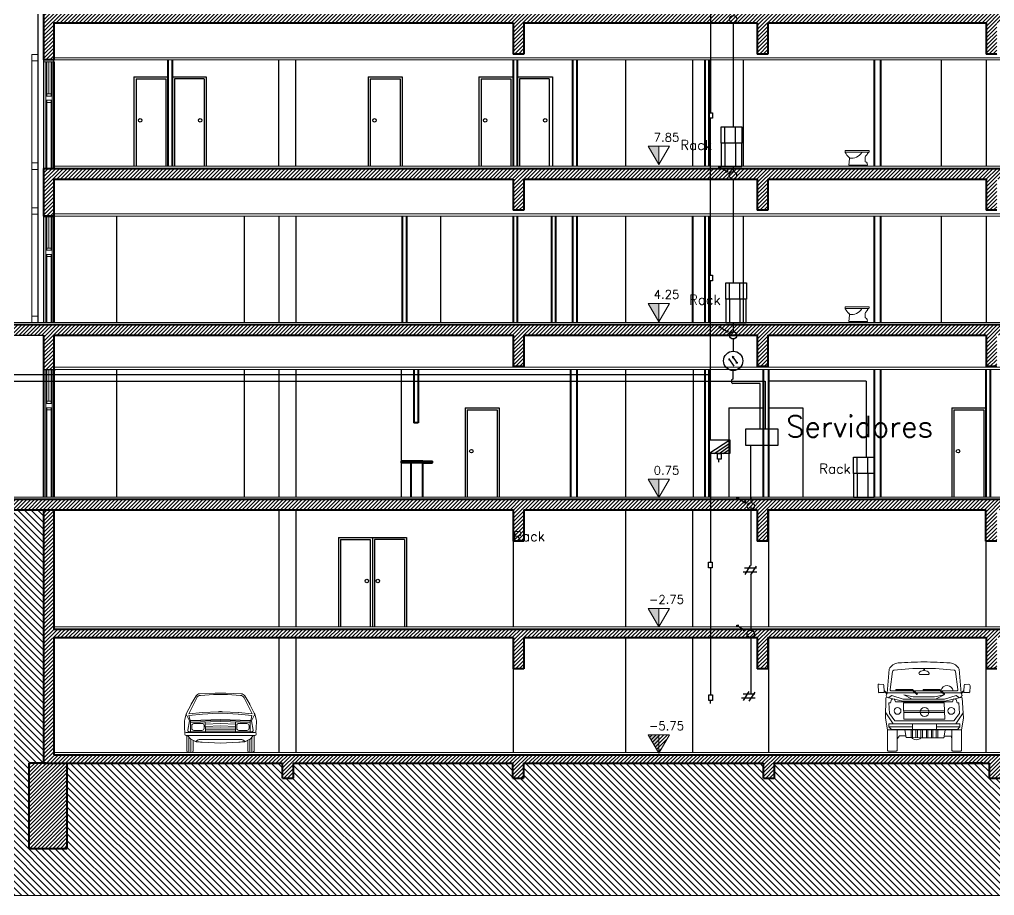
# Model space of a CAD drawing. Extents: x 1009 to 1343, y -172900 to 201.
# Drawn here: x 1034.72 to 1057.61, y -106.26 to -85.69 of the extents above; entities that cross this region are included whole.
import ezdxf

# ---------------------------------------------------------------- set-up
doc = ezdxf.new("R2010")
doc.units = 0
doc.header["$LTSCALE"] = 0.5
doc.layers.get('0').update_dxf_attribs({"linetype": 'CONTINUOUS'})
doc.layers.get('Defpoints').update_dxf_attribs({"linetype": 'CONTINUOUS'})
for name, color, linetype, lineweight in [('Acotaciones', 9, 'CONTINUOUS', 9), ('Carpintería', 55, 'CONTINUOUS', 20), ('Detalles .05', 243, 'CONTINUOUS', 5), ('Detalles 01', 8, 'CONTINUOUS', 9), ('Equipamiento fijo', 31, 'CONTINUOUS', 13), ('Muros corte', 7, 'CONTINUOUS', 40), ('Muros vista', 253, 'CONTINUOUS', 25), ('Pisos', 252, 'CONTINUOUS', 18), ('Punta 01', 6, 'CONTINUOUS', 9), ('Punta 015', 64, 'CONTINUOUS', 13), ('Punta 02', 11, 'CONTINUOUS', 20), ('Tratamiento pisos', 251, 'CONTINUOUS', 9), ('Vehículos', 155, 'CONTINUOUS', 13), ('Vidrios', 147, 'CONTINUOUS', 13)]:
    doc.layers.add(name, color=color, linetype=linetype, lineweight=lineweight)
doc.layers.add('Cableado', color=100, linetype='CONTINUOUS')
doc.layers.add('Electricidad', color=50, linetype='CONTINUOUS')
doc.styles.add('Texto 2 mm', font='simplex.shx', dxfattribs={"height": 0.2})
doc.styles.add('Texto 5 mm', font='simplex.shx', dxfattribs={"height": 0.5})
pattern_1 = [(45, (1205.456305, -121.36263), (-0.04490128, 0.04490128), [])]

# ---------------------------------------------------------------- blocks, each defined once
blk = doc.blocks.new('R18 frente')
at = {"extrusion": (-1.22406e-16, 0, -1)}
for p, q in [((-0.127, 1.393), (-0.49, 1.376)), ((0, 1.393), (-0.123, 1.393)), ((0, 1.393), (0.123, 1.393)), ((0.127, 1.393), (0.49, 1.376)), ((-0.556, 1.277), (-0.742, 0.908)), ((-0.687, 1.129), (-0.572, 1.327)), ((-0.166, 1.356), (-0.469, 1.339)), ((0, 1.356), (-0.166, 1.356)), ((0, 1.356), (0.166, 1.356)), ((0.166, 1.356), (0.469, 1.339)), ((0.556, 1.277), (0.742, 0.908)), ((0.687, 1.129), (0.572, 1.327)), ((-0.69, 1.122), (-0.794, 0.922)), ((-0.742, 0.908), (-0.423, 0.936)), ((-0.417, 0.937), (-0.05, 0.956)), ((-0.417, 0.9), (-0.05, 0.919)), ((0.417, 0.937), (0.05, 0.956)), ((0.417, 0.9), (0.05, 0.919)), ((0.742, 0.908), (0.423, 0.936)), ((0.69, 1.122), (0.794, 0.922)), ((-0.841, 0.595), (-0.845, 0.714)), ((-0.839, 0.769), (-0.813, 0.873)), ((-0.805, 0.895), (-0.737, 0.755)), ((-0.728, 0.739), (-0.769, 0.522)), ((-0.739, 0.869), (-0.423, 0.899)), ((-0.739, 0.869), (-0.72, 0.779)), ((-0.707, 0.731), (0, 0.75)), ((-0.702, 0.731), (-0.702, 0.486)), ((-0.702, 0.704), (0, 0.725)), ((-0.689, 0.751), (0, 0.775)), ((-0.355, 0.713), (-0.352, 0.486)), ((0.689, 0.751), (0, 0.775)), ((0.707, 0.731), (0, 0.75)), ((0.702, 0.704), (0, 0.725)), ((0.355, 0.713), (0.352, 0.486)), ((0.739, 0.869), (0.423, 0.899)), ((0.702, 0.731), (0.702, 0.486)), ((0.739, 0.869), (0.72, 0.779)), ((0.728, 0.739), (0.769, 0.522)), ((0.805, 0.895), (0.737, 0.755)), ((0.839, 0.769), (0.813, 0.873)), ((0.841, 0.595), (0.845, 0.714)), ((-0.832, 0.457), (-0.841, 0.588)), ((0, 0.47), (-0.807, 0.47)), ((-0.739, 0.486), (0, 0.486)), ((-0.672, 0.626), (-0.672, 0.566)), ((-0.623, 0.676), (-0.435, 0.681)), ((-0.622, 0.516), (-0.433, 0.516)), ((-0.384, 0.632), (-0.383, 0.567)), ((-0.351, 0.66), (0, 0.675)), ((-0.351, 0.611), (0, 0.625)), ((-0.351, 0.566), (0, 0.58)), ((-0.351, 0.528), (0, 0.528)), ((0.351, 0.66), (0, 0.675)), ((0.351, 0.611), (0, 0.625)), ((0.351, 0.566), (0, 0.58)), ((0.351, 0.528), (0, 0.528)), ((0.739, 0.486), (0, 0.486)), ((0, 0.47), (0.807, 0.47)), ((0.384, 0.632), (0.383, 0.567)), ((0.622, 0.516), (0.433, 0.516)), ((0.623, 0.676), (0.435, 0.681)), ((0.672, 0.626), (0.672, 0.566)), ((0.832, 0.457), (0.841, 0.588)), ((-0.837, 0.44), (-0.837, 0.426)), ((-0.807, 0.396), (0, 0.396)), ((-0.789, 0.396), (-0.789, 0.03)), ((-0.771, 0.396), (-0.713, 0.327)), ((-0.739, 0.358), (-0.739, 0)), ((-0.691, 0), (-0.691, 0.307)), ((-0.678, 0.3), (-0.572, 0.251)), ((-0.641, 0.03), (-0.641, 0.283)), ((-0.584, 0.257), (-0.524, 0.292)), ((-0.474, 0.305), (0, 0.305)), ((-0.431, 0.242), (0, 0.216)), ((0.807, 0.396), (0, 0.396)), ((0.474, 0.305), (0, 0.305)), ((0.431, 0.242), (0, 0.216)), ((0.584, 0.257), (0.524, 0.292)), ((0.678, 0.3), (0.572, 0.251)), ((0.641, 0.03), (0.641, 0.283)), ((0.691, 0), (0.691, 0.307)), ((0.771, 0.396), (0.713, 0.327)), ((0.739, 0.358), (0.739, 0)), ((0.789, 0.396), (0.789, 0.03)), ((0.837, 0.44), (0.837, 0.426)), ((-0.759, 0), (-0.671, 0)), ((0.759, 0), (0.671, 0))]:
    blk.add_line(p, q, dxfattribs=at)
for centre, radius, start, end in [((0.485, 1.277), 0.1, 30.1596, 87.3956), ((-0.123, 1.293), 0.1, 90, 92.6044), ((-0.485, 1.277), 0.1, 92.6044, 149.8404), ((0.464, 1.239), 0.1, 22.3667, 86.8181), ((-0.464, 1.239), 0.1, 93.1819, 157.6333), ((0.619, 0.825), 0.2, 13.8944, 29.087), ((0.597, 1.084), 0.1, 22.1365, 26.5484), ((0.407, 0.838), 0.1, 80.6589, 84.09), ((0, -0.043), 1, 87.1222, 92.8778), ((0, -0.08), 1, 87.1222, 92.8778), ((-0.407, 0.838), 0.1, 95.91, 99.3411), ((-0.597, 1.084), 0.1, 153.4516, 157.8635), ((-0.619, 0.825), 0.2, 150.913, 166.1056), ((0.645, 0.721), 0.2, 358.0197, 13.8944), ((0.708, 0.761), 0.03, 268.6019, 347.4793), ((0.69, 0.781), 0.03, 268.1995, 355.9171), ((0.407, 0.801), 0.1, 80.6589, 84.09), ((-0.407, 0.801), 0.1, 95.91, 99.3411), ((-0.69, 0.781), 0.03, 184.0829, 271.8005), ((-0.708, 0.761), 0.03, 192.5207, 271.3981), ((-0.645, 0.721), 0.2, 166.1056, 181.9803), ((0.641, 0.602), 0.2, 356.1021, 358.0197), ((0.641, 0.602), 0.2, 356.1021, 358.0197), ((0.807, 0.44), 0.03, 0, 90), ((0.739, 0.516), 0.03, 270, 10.7319), ((0.622, 0.626), 0.05, 0, 88.4716), ((0.622, 0.566), 0.05, 270, 0), ((0.434, 0.631), 0.05, 88.4716, 179.1531), ((0.433, 0.566), 0.05, 179.1531, 270), ((-0.433, 0.566), 0.05, 270, 0.8469), ((-0.434, 0.631), 0.05, 0.8469, 91.5284), ((-0.622, 0.566), 0.05, 180, 270), ((-0.622, 0.626), 0.05, 91.5284, 180), ((-0.739, 0.516), 0.03, 169.2681, 270), ((-0.807, 0.44), 0.03, 90, 180), ((-0.641, 0.602), 0.2, 181.9803, 183.8979), ((-0.641, 0.602), 0.2, 181.9803, 183.8979), ((0.807, 0.426), 0.03, 270, 0), ((0.636, 0.391), 0.1, 294.5816, 320.2132), ((0.413, 1.643), 1.401, 270.7555, 276.5161), ((0.474, 0.205), 0.1, 59.9158, 90), ((-0.413, 1.643), 1.401, 263.4839, 269.2445), ((-0.474, 0.205), 0.1, 90, 120.0842), ((-0.636, 0.391), 0.1, 219.7868, 245.4184), ((-0.807, 0.426), 0.03, 180, 270), ((0.759, 0.03), 0.03, 270, 0), ((0.671, 0.03), 0.03, 180, 270), ((-0.671, 0.03), 0.03, 270, 0), ((-0.759, 0.03), 0.03, 180, 270)]:
    blk.add_arc(centre, radius, start, end, dxfattribs=at)

msp = doc.modelspace()

# ---------------------------------------------------------------- hatches: boundary and pattern name
at = {"layer": 'Detalles 01', "ltscale": 0.02}
h = msp.add_hatch(dxfattribs=at)
h.set_pattern_fill('ANSI31', color=256, scale=0.02, style=0)
h.set_pattern_definition(pattern_1)
h.paths.add_polyline_path([(1052.29, -74.758), (1057.41, -74.758), (1057.41, -75.493), (1057.66, -75.493), (1057.66, -74.758), (1062.995, -74.758), (1062.995, -75.493), (1063.245, -75.493), (1063.245, -74.758), (1068.635, -74.758), (1068.635, -75.628), (1068.875, -75.628), (1068.875, -74.508), (1040.722, -74.508), (1040.722, -75.628), (1040.972, -75.628), (1040.972, -74.758), (1046.311, -74.758), (1046.311, -75.493), (1046.561, -75.493), (1046.561, -74.758), (1052.04, -74.758), (1052.04, -75.493), (1052.29, -75.493)])
h.paths.add_polyline_path([(1052.04, -79.163), (1052.29, -79.163), (1052.29, -78.428), (1057.41, -78.428), (1057.41, -79.163), (1057.66, -79.163), (1057.66, -78.428), (1062.995, -78.428), (1062.995, -79.163), (1063.245, -79.163), (1063.245, -78.428), (1068.635, -78.428), (1068.635, -79.298), (1068.875, -79.298), (1068.875, -78.178), (1040.722, -78.178), (1040.722, -79.298), (1040.972, -79.298), (1040.972, -78.428), (1046.311, -78.428), (1046.311, -79.163), (1046.561, -79.163), (1046.561, -78.428), (1052.04, -78.428)])
h.paths.add_polyline_path([(1052.29, -82.098), (1057.41, -82.098), (1057.41, -82.833), (1057.66, -82.833), (1057.66, -82.098), (1062.995, -82.098), (1062.995, -82.833), (1063.245, -82.833), (1063.245, -82.098), (1068.635, -82.098), (1068.635, -82.968), (1068.875, -82.968), (1068.875, -81.848), (1040.722, -81.848), (1040.722, -82.968), (1040.962, -82.968), (1040.962, -82.098), (1046.311, -82.098), (1046.311, -82.833), (1046.561, -82.833), (1046.561, -82.098), (1052.04, -82.098), (1052.04, -82.833), (1052.29, -82.833)])
h.paths.add_polyline_path([(1052.04, -86.503), (1052.29, -86.503), (1052.29, -85.768), (1057.41, -85.768), (1057.41, -86.503), (1057.66, -86.503), (1057.66, -85.768), (1062.995, -85.768), (1062.995, -86.503), (1063.245, -86.503), (1063.245, -85.768), (1068.635, -85.768), (1068.635, -86.638), (1068.875, -86.638), (1068.875, -85.518), (1035.285, -85.518), (1035.285, -86.638), (1035.525, -86.638), (1035.525, -85.768), (1046.311, -85.768), (1046.311, -86.503), (1046.561, -86.503), (1046.561, -85.768), (1052.04, -85.768)])
h.paths.add_polyline_path([(1052.29, -89.438), (1057.41, -89.438), (1057.41, -90.173), (1057.66, -90.173), (1057.66, -89.438), (1062.995, -89.438), (1062.995, -90.173), (1063.245, -90.173), (1063.245, -89.438), (1068.635, -89.438), (1068.635, -90.308), (1068.875, -90.308), (1068.875, -89.188), (1035.285, -89.188), (1035.285, -90.308), (1035.525, -90.308), (1035.525, -89.438), (1046.311, -89.438), (1046.311, -90.173), (1046.561, -90.173), (1046.561, -89.438), (1052.04, -89.438), (1052.04, -90.173), (1052.29, -90.173)])
h = msp.add_hatch(dxfattribs=at)
h.set_pattern_fill('ANSI31', color=256, scale=0.02, style=0)
h.set_pattern_definition(pattern_1)
h.paths.add_polyline_path([(1052.29, -93.108), (1057.41, -93.108), (1057.41, -93.843), (1057.66, -93.843), (1057.66, -93.108), (1062.995, -93.108), (1062.995, -93.843), (1063.245, -93.843), (1063.245, -93.108), (1068.635, -93.108), (1068.635, -93.908), (1068.875, -93.908), (1068.875, -92.858), (1033.085, -92.858), (1033.085, -93.108), (1035.285, -93.108), (1035.285, -93.908), (1035.525, -93.908), (1035.525, -93.108), (1046.311, -93.108), (1046.311, -93.843), (1046.561, -93.843), (1046.561, -93.108), (1052.04, -93.108), (1052.04, -93.843), (1052.29, -93.843)])
h = msp.add_hatch(dxfattribs=at)
h.set_pattern_fill('ANSI31', color=256, scale=0.02, style=0)
h.set_pattern_definition(pattern_1)
h.paths.add_polyline_path([(1074.005, -96.47), (1073.905, -96.47), (1073.905, -96.958), (1033.085, -96.958), (1033.085, -97.208), (1033.164, -97.208), (1033.164, -97.943), (1033.414, -97.943), (1033.414, -97.208), (1046.311, -97.208), (1046.311, -97.943), (1046.561, -97.943), (1046.561, -97.208), (1052.04, -97.208), (1052.04, -97.943), (1052.29, -97.943), (1052.29, -97.208), (1057.405, -97.208), (1057.405, -97.943), (1057.66, -97.943), (1057.66, -97.208), (1062.995, -97.208), (1062.995, -97.943), (1063.245, -97.943), (1063.245, -97.208), (1074.005, -97.208)])
h.paths.add_polyline_path([(1075.005, -97.158), (1075.005, -92.858), (1074.805, -92.858), (1074.805, -96.958), (1074.605, -96.958), (1074.605, -96.47), (1074.505, -96.47), (1074.505, -97.208), (1074.755, -97.208), (1074.755, -100.008), (1035.525, -100.008), (1035.525, -97.208), (1035.285, -97.208), (1035.285, -103.158), (1040.891, -103.158), (1040.891, -103.507), (1041.141, -103.507), (1041.141, -103.158), (1046.3, -103.158), (1046.3, -103.507), (1046.55, -103.507), (1046.55, -103.158), (1052.188, -103.158), (1052.188, -103.507), (1052.438, -103.507), (1052.438, -103.158), (1057.487, -103.158), (1057.487, -103.507), (1057.737, -103.507), (1057.737, -103.158), (1063.088, -103.158), (1063.088, -103.507), (1063.338, -103.507), (1063.338, -103.158), (1068.637, -103.158), (1068.637, -103.507), (1068.887, -103.507), (1068.887, -103.158), (1075.005, -103.158)])
h.paths.add_polyline_path([(1052.04, -100.943), (1052.29, -100.943), (1052.29, -100.208), (1057.41, -100.208), (1057.41, -100.943), (1057.66, -100.943), (1057.66, -100.208), (1063.005, -100.208), (1063.005, -100.943), (1063.245, -100.943), (1063.245, -100.208), (1074.755, -100.208), (1074.755, -102.958), (1035.525, -102.958), (1035.525, -100.208), (1046.311, -100.208), (1046.311, -100.943), (1046.561, -100.943), (1046.561, -100.208), (1052.04, -100.208)], flags=16)
h.paths.add_polyline_path([(1049.727, -102.922), (1049.475, -102.49), (1049.979, -102.49)], flags=0)
h.paths.add_polyline_path([(1035.842, -103.158), (1035.342, -103.158), (1035.342, -103.158), (1034.942, -103.158), (1034.942, -105.158), (1035.842, -105.158)])
h.paths.add_polyline_path([(1075.005, -103.158), (1074.261, -103.158), (1074.261, -103.158), (1074.105, -103.158), (1074.105, -105.158), (1075.005, -105.158)])
h.paths.add_polyline_path([(1049.428, -102.13), (1050.385, -102.13), (1050.385, -102.43), (1049.428, -102.43)], flags=8)
at = {"layer": 'Tratamiento pisos'}
h = msp.add_hatch(dxfattribs=at)
h.set_pattern_fill('ANSI31,_O', color=256, scale=0.035, angle=90)
h.set_pattern_definition([(135, (0, -6.09029), (-0.078577241, -0.078577241), [])])
h.paths.add_polyline_path([(1078.505, -106.265), (1078.505, -97.174), (1075.005, -97.174), (1075.005, -103.158), (1075.005, -105.158), (1074.105, -105.158), (1074.105, -103.158), (1073.861, -103.158), (1073.861, -103.158), (1068.887, -103.158), (1068.887, -103.507), (1068.637, -103.507), (1068.637, -103.158), (1068.471, -103.158), (1068.471, -103.158), (1068.071, -103.158), (1068.071, -103.158), (1063.338, -103.158), (1063.338, -103.507), (1063.088, -103.507), (1063.088, -103.158), (1057.737, -103.158), (1057.737, -103.507), (1057.487, -103.507), (1057.487, -103.158), (1057.332, -103.158), (1057.332, -103.158), (1056.932, -103.158), (1056.932, -103.158), (1052.438, -103.158), (1052.438, -103.507), (1052.188, -103.507), (1052.188, -103.158), (1046.55, -103.158), (1046.55, -103.507), (1046.3, -103.507), (1046.3, -103.158), (1041.141, -103.158), (1041.141, -103.507), (1040.891, -103.507), (1040.891, -103.158), (1035.842, -103.158), (1035.842, -105.158), (1034.942, -105.158), (1034.942, -103.158), (1035.285, -103.158), (1035.285, -97.208), (1033.414, -97.208), (1033.414, -97.943), (1033.164, -97.943), (1033.164, -97.208), (1033.085, -97.208), (1033.085, -97.158), (1028.164, -97.24), (1027.986, -97.848), (1027.486, -97.848), (1027.385, -97.358), (1027.285, -97.358), (1027.285, -97.158), (1027.085, -97.158), (1027.085, -97.357), (1022.367, -97.359), (1022.367, -106.265)])
at = {"layer": 'Vidrios', "linetype": 'Continuous'}
for points in [[(1049.727, -88.668), (1049.511, -88.668), (1049.475, -88.668), (1049.727, -89.1)], [(1049.727, -92.358), (1049.511, -92.358), (1049.475, -92.358), (1049.727, -92.79)], [(1049.727, -96.488), (1049.511, -96.488), (1049.475, -96.488), (1049.727, -96.92)], [(1049.727, -99.522), (1049.511, -99.522), (1049.475, -99.522), (1049.727, -99.954)], [(1049.727, -102.49), (1049.511, -102.49), (1049.475, -102.49), (1049.727, -102.922)]]:
    msp.add_hatch(color=256, dxfattribs=at).paths.add_polyline_path(points)

# ---------------------------------------------------------------- linework, layer by layer
at = {"layer": 'Acotaciones', "linetype": 'Continuous'}
for p, q in [((1049.475, -88.668), (1049.979, -88.668)), ((1049.727, -89.1), (1049.475, -88.668)), ((1049.727, -89.1), (1049.979, -88.668)), ((1049.727, -88.668), (1049.727, -89.1)), ((1049.475, -92.358), (1049.979, -92.358)), ((1049.727, -92.79), (1049.475, -92.358)), ((1049.727, -92.79), (1049.979, -92.358)), ((1049.727, -92.358), (1049.727, -92.79)), ((1049.475, -96.488), (1049.979, -96.488)), ((1049.727, -96.92), (1049.475, -96.488)), ((1049.727, -96.92), (1049.979, -96.488)), ((1049.727, -96.488), (1049.727, -96.92)), ((1049.475, -99.522), (1049.979, -99.522)), ((1049.727, -99.954), (1049.475, -99.522)), ((1049.727, -99.954), (1049.979, -99.522)), ((1049.727, -99.522), (1049.727, -99.954)), ((1049.475, -102.49), (1049.979, -102.49)), ((1049.727, -102.922), (1049.475, -102.49)), ((1049.727, -102.922), (1049.979, -102.49)), ((1049.727, -102.49), (1049.727, -102.922))]:
    msp.add_line(p, q, dxfattribs=at)
at = {"layer": 'Cableado'}
for p, q in [((1051.474, -85.768), (1051.474, -88.21)), ((1051.28, -88.594), (1051.28, -88.21)), ((1051.525, -88.594), (1051.525, -88.21)), ((1051.189, -88.594), (1051.189, -89.146)), ((1051.28, -88.594), (1051.28, -89.146)), ((1051.525, -88.594), (1051.525, -89.146)), ((1051.673, -89.146), (1051.673, -88.594)), ((1051.14, -89.146), (1051.341, -89.272)), ((1051.14, -89.192), (1051.14, -89.146)), ((1051.14, -89.146), (1051.189, -89.146)), ((1051.189, -89.146), (1051.673, -89.146)), ((1051.341, -89.228), (1051.341, -89.272)), ((1051.474, -89.146), (1051.474, -89.265)), ((1051.341, -89.272), (1051.292, -89.284)), ((1051.474, -89.438), (1051.474, -91.872)), ((1051.388, -92.256), (1051.388, -91.872)), ((1051.633, -92.256), (1051.633, -91.872)), ((1051.297, -92.256), (1051.297, -92.808)), ((1051.388, -92.256), (1051.388, -92.808)), ((1051.633, -92.256), (1051.633, -92.808)), ((1051.781, -92.808), (1051.781, -92.256)), ((1051.146, -92.903), (1051.346, -93.028)), ((1051.146, -92.948), (1051.146, -92.903)), ((1051.146, -92.903), (1051.195, -92.903)), ((1051.297, -92.808), (1051.781, -92.808)), ((1051.474, -92.808), (1051.474, -93.021)), ((1051.346, -93.028), (1051.297, -93.041)), ((1051.346, -92.985), (1051.346, -93.028)), ((1051.474, -93.194), (1051.474, -93.482)), ((1051.577, -93.766), (1051.459, -93.6)), ((1051.459, -93.6), (1051.459, -93.643)), ((1051.459, -93.6), (1051.489, -93.614)), ((1051.37, -93.664), (1051.488, -93.829)), ((1051.37, -93.664), (1051.37, -93.664)), ((1051.37, -93.664), (1051.37, -93.664)), ((1051.37, -93.664), (1051.37, -93.664)), ((1051.37, -93.664), (1051.397, -93.664)), ((1051.37, -93.664), (1051.37, -93.69)), ((1051.577, -93.766), (1051.535, -93.766)), ((1051.577, -93.766), (1051.577, -93.739)), ((1051.462, -93.933), (1051.462, -94.136)), ((1032.752, -94.189), (1052.221, -94.189)), ((1052.11, -94.239), (1051.463, -94.239)), ((1052.11, -95.308), (1052.11, -94.239)), ((1052.221, -94.189), (1052.221, -95.308)), ((1054.598, -94.189), (1052.305, -94.189)), ((1052.305, -94.189), (1052.305, -95.308)), ((1054.598, -94.189), (1054.598, -95.972)), ((1051.885, -96.958), (1051.885, -95.697)), ((1054.387, -96.356), (1054.387, -95.972)), ((1054.632, -96.356), (1054.632, -95.972)), ((1054.297, -96.356), (1054.297, -96.908)), ((1054.387, -96.356), (1054.387, -96.908)), ((1054.632, -96.356), (1054.632, -96.908)), ((1054.78, -96.908), (1054.78, -96.356)), ((1051.561, -96.916), (1051.761, -97.042)), ((1051.561, -96.962), (1051.561, -96.916)), ((1051.561, -96.916), (1051.61, -96.916)), ((1051.761, -97.042), (1051.712, -97.054)), ((1051.761, -96.998), (1051.761, -97.042)), ((1051.885, -96.908), (1051.885, -97.035)), ((1054.297, -96.908), (1054.78, -96.908)), ((1051.888, -97.121), (1051.888, -98.513)), ((1051.742, -98.567), (1052.021, -98.567)), ((1051.874, -98.513), (1051.744, -98.722)), ((1052.016, -98.527), (1051.876, -98.735)), ((1051.709, -98.66), (1052.026, -98.66)), ((1051.885, -98.721), (1051.885, -100.035)), ((1051.557, -99.916), (1051.758, -100.042)), ((1051.557, -99.962), (1051.557, -99.916)), ((1051.557, -99.916), (1051.606, -99.916)), ((1051.758, -99.998), (1051.758, -100.042)), ((1051.758, -100.042), (1051.709, -100.054)), ((1051.885, -100.208), (1051.885, -101.516)), ((1051.672, -101.622), (1051.989, -101.622)), ((1051.705, -101.529), (1051.984, -101.529)), ((1051.837, -101.476), (1051.707, -101.684)), ((1051.979, -101.489), (1051.838, -101.698))]:
    msp.add_line(p, q, dxfattribs=at)
for points in [[(1051.189, -88.21), (1051.678, -88.21), (1051.678, -88.594), (1051.189, -88.594)], [(1051.297, -91.872), (1051.786, -91.872), (1051.786, -92.256), (1051.297, -92.256)], [(1051.772, -95.308), (1052.52, -95.308), (1052.52, -95.697), (1051.772, -95.697)], [(1054.297, -95.972), (1054.786, -95.972), (1054.786, -96.356), (1054.297, -96.356)]]:
    msp.add_lwpolyline(points, close=True, dxfattribs=at)
for centre, radius in [((1051.475, -85.682), 0.0865), ((1051.468, -89.351), 0.0865), ((1051.474, -93.108), 0.0865), ((1051.473, -93.709), 0.227), ((1051.888, -97.121), 0.0865), ((1051.885, -100.121), 0.0865)]:
    msp.add_circle(centre, radius, dxfattribs=at)
msp.add_arc((1051.483, -94.187), 0.0555, 111.3888, 248.7423, dxfattribs=at)
at = {"layer": 'Carpintería'}
for p, q in [((1035.005, -86.511), (1035.005, -92.811)), ((1035.154, -86.511), (1035.005, -86.511)), ((1035.155, -86.661), (1035.005, -86.661)), ((1035.155, -86.611), (1035.155, -89.111)), ((1035.36, -86.688), (1035.36, -87.488)), ((1035.41, -86.688), (1035.41, -87.438)), ((1035.46, -86.688), (1035.46, -87.488)), ((1035.335, -87.488), (1035.335, -87.588)), ((1035.335, -87.488), (1035.485, -87.488)), ((1035.335, -87.588), (1035.485, -87.588)), ((1035.36, -87.438), (1035.46, -87.438)), ((1035.36, -87.588), (1035.36, -89.188)), ((1035.36, -87.638), (1035.46, -87.638)), ((1035.46, -87.588), (1035.46, -89.188)), ((1035.485, -87.488), (1035.485, -87.588)), ((1035.005, -89.061), (1035.155, -89.061)), ((1035.005, -89.211), (1035.154, -89.211)), ((1035.154, -90.111), (1035.005, -90.111)), ((1035.155, -90.261), (1035.005, -90.261)), ((1035.155, -90.211), (1035.155, -92.711)), ((1035.36, -90.308), (1035.36, -91.108)), ((1035.41, -90.308), (1035.41, -91.058)), ((1035.46, -90.308), (1035.46, -91.108)), ((1035.36, -91.058), (1035.46, -91.058)), ((1035.335, -91.108), (1035.335, -91.208)), ((1035.335, -91.108), (1035.485, -91.108)), ((1035.335, -91.208), (1035.485, -91.208)), ((1035.36, -91.208), (1035.36, -92.808)), ((1035.36, -91.258), (1035.46, -91.258)), ((1035.46, -91.208), (1035.46, -92.808)), ((1035.485, -91.108), (1035.485, -91.208)), ((1035.005, -92.661), (1035.155, -92.661)), ((1035.005, -92.811), (1035.13, -92.811)), ((1035.36, -93.908), (1035.36, -94.708)), ((1035.41, -93.908), (1035.41, -94.658)), ((1035.46, -93.908), (1035.46, -94.708)), ((1035.335, -94.708), (1035.335, -94.808)), ((1035.335, -94.708), (1035.485, -94.708)), ((1035.36, -94.658), (1035.46, -94.658)), ((1035.485, -94.708), (1035.485, -94.808)), ((1035.335, -94.808), (1035.485, -94.808)), ((1035.36, -94.808), (1035.36, -96.908)), ((1035.36, -94.858), (1035.46, -94.858)), ((1035.46, -94.808), (1035.46, -96.908))]:
    msp.add_line(p, q, dxfattribs=at)
at = {"layer": 'Defpoints', "ltscale": 0.02}
for p, q in [((1033.085, -93.108), (1035.285, -93.108)), ((1035.285, -93.908), (1035.575, -93.908))]:
    msp.add_line(p, q, dxfattribs=at)
at = {"layer": 'Detalles .05'}
for p, q in [((1035.335, -86.688), (1035.335, -87.488)), ((1035.485, -86.688), (1035.485, -87.488)), ((1035.335, -87.588), (1035.335, -89.188)), ((1035.485, -87.588), (1035.485, -89.188)), ((1035.335, -90.308), (1035.335, -91.108)), ((1035.485, -90.308), (1035.485, -91.108)), ((1035.335, -91.208), (1035.335, -92.808)), ((1035.485, -91.208), (1035.485, -92.808)), ((1035.335, -93.908), (1035.335, -94.708)), ((1035.485, -93.908), (1035.485, -94.708)), ((1035.335, -94.808), (1035.335, -96.908)), ((1035.485, -94.808), (1035.485, -96.908))]:
    msp.add_line(p, q, dxfattribs=at)
at = {"layer": 'Electricidad'}
for p, q in [((1050.939, -84.578), (1050.939, -87.88)), ((1050.939, -91.697), (1050.939, -88.009)), ((1050.939, -95.563), (1050.939, -91.826)), ((1032.654, -94.027), (1050.939, -94.027)), ((1050.905, -95.882), (1051.394, -95.563)), ((1051.024, -95.882), (1051.394, -95.64)), ((1050.939, -95.882), (1050.938, -98.438)), ((1051.141, -95.882), (1051.394, -95.7)), ((1051.241, -95.882), (1051.394, -95.782)), ((1051.136, -96.086), (1051.136, -96.014)), ((1050.938, -98.567), (1050.937, -101.553)), ((1050.937, -101.753), (1050.937, -101.682))]:
    msp.add_line(p, q, dxfattribs=at)
for points in [[(1050.991, -87.88), (1050.991, -88.009), (1050.905, -88.009), (1050.905, -87.88)], [(1050.991, -91.697), (1050.991, -91.826), (1050.905, -91.826), (1050.905, -91.697)], [(1050.905, -95.563), (1051.394, -95.563), (1051.394, -95.882), (1050.905, -95.882)], [(1051.188, -95.885), (1051.188, -96.014), (1051.102, -96.014), (1051.102, -95.885)], [(1050.979, -98.438), (1050.979, -98.567), (1050.893, -98.567), (1050.893, -98.438)], [(1050.989, -101.553), (1050.989, -101.682), (1050.903, -101.682), (1050.903, -101.553)]]:
    msp.add_lwpolyline(points, close=True, dxfattribs=at)
at = {"layer": 'Equipamiento fijo'}
for p, q in [((1054.668, -88.771), (1054.1, -88.771)), ((1054.102, -88.797), (1054.102, -88.771)), ((1054.668, -88.771), (1054.668, -88.771)), ((1054.668, -88.771), (1054.668, -88.788)), ((1054.646, -88.81), (1054.104, -88.81)), ((1054.207, -88.964), (1054.186, -89.112)), ((1054.571, -88.932), (1054.571, -89.031)), ((1054.571, -89.031), (1054.576, -89.031)), ((1054.621, -88.858), (1054.582, -88.902)), ((1054.626, -88.829), (1054.625, -88.85)), ((1054.635, -88.828), (1054.626, -88.829)), ((1054.65, -88.81), (1054.646, -88.82)), ((1054.629, -89.112), (1054.186, -89.112)), ((1054.62, -89.067), (1054.629, -89.112)), ((1054.668, -92.441), (1054.1, -92.441)), ((1054.102, -92.467), (1054.102, -92.441)), ((1054.668, -92.441), (1054.668, -92.441)), ((1054.668, -92.441), (1054.668, -92.458)), ((1054.646, -92.48), (1054.104, -92.48)), ((1054.207, -92.634), (1054.186, -92.782)), ((1054.571, -92.602), (1054.571, -92.701)), ((1054.621, -92.528), (1054.582, -92.572)), ((1054.626, -92.499), (1054.625, -92.52)), ((1054.635, -92.498), (1054.626, -92.499)), ((1054.65, -92.48), (1054.646, -92.49)), ((1054.629, -92.782), (1054.186, -92.782)), ((1054.571, -92.701), (1054.576, -92.701)), ((1054.62, -92.737), (1054.629, -92.782))]:
    msp.add_line(p, q, dxfattribs=at)
for centre, radius, start, end in [((1054.147, -88.797), 0.0448, 180, 204.8586), ((1054.646, -88.788), 0.0224, 270, 0), ((1054.369, -88.694), 0.29, 204.8586, 231.9188), ((1054.163, -88.957), 0.0448, 351.7589, 51.9188), ((1054.25, -88.67), 0.28, 260.9866, 329.4348), ((1054.616, -88.932), 0.0448, 138.4844, 180), ((1054.576, -89.076), 0.0448, 11.3173, 90), ((1054.611, -88.849), 0.0134, 318.4844, 354.802), ((1054.633, -88.814), 0.0134, 278.1248, 336.7876), ((1054.147, -92.467), 0.0448, 180, 204.8586), ((1054.646, -92.458), 0.0224, 270, 0), ((1054.369, -92.364), 0.29, 204.8586, 231.9188), ((1054.163, -92.627), 0.0448, 351.7589, 51.9188), ((1054.25, -92.34), 0.28, 260.9866, 329.4348), ((1054.616, -92.602), 0.0448, 138.4844, 180), ((1054.611, -92.519), 0.0134, 318.4844, 354.802), ((1054.633, -92.484), 0.0134, 278.1248, 336.7876), ((1054.576, -92.746), 0.0448, 11.3173, 90)]:
    msp.add_arc(centre, radius, start, end, dxfattribs=at)
at = {"layer": 'Muros corte', "ltscale": 0.02}
for p, q in [((1035.285, -85.518), (1035.285, -86.638)), ((1035.525, -85.768), (1046.311, -85.768)), ((1035.525, -85.768), (1035.525, -86.638)), ((1046.311, -85.768), (1046.311, -86.503)), ((1046.561, -85.768), (1046.561, -86.503)), ((1046.561, -85.768), (1052.04, -85.768)), ((1052.04, -85.768), (1052.04, -86.503)), ((1052.29, -85.768), (1052.29, -86.503)), ((1052.29, -85.768), (1057.41, -85.768)), ((1057.41, -85.768), (1057.41, -86.503)), ((1046.561, -86.503), (1046.311, -86.503)), ((1052.29, -86.503), (1052.04, -86.503)), ((1057.66, -86.503), (1057.41, -86.503)), ((1035.525, -86.638), (1035.285, -86.638)), ((1038.205, -86.638), (1038.205, -89.138)), ((1038.305, -86.638), (1038.305, -89.138)), ((1046.305, -86.638), (1046.305, -89.138)), ((1046.405, -86.638), (1046.405, -89.138)), ((1047.705, -86.638), (1047.705, -89.138)), ((1047.805, -86.638), (1047.805, -89.138)), ((1050.805, -86.638), (1050.805, -89.138)), ((1050.905, -86.638), (1050.905, -89.138)), ((1054.78, -86.638), (1054.78, -89.138)), ((1054.93, -86.638), (1054.93, -89.138)), ((1035.285, -89.188), (1068.875, -89.188)), ((1035.285, -89.188), (1035.285, -90.308)), ((1035.285, -89.188), (1035.535, -89.188)), ((1035.525, -89.438), (1046.311, -89.438)), ((1035.525, -89.438), (1035.525, -90.308)), ((1046.311, -89.438), (1046.311, -90.173)), ((1046.561, -89.438), (1046.561, -90.173)), ((1046.561, -89.438), (1052.04, -89.438)), ((1052.04, -89.438), (1052.04, -90.173)), ((1052.29, -89.438), (1052.29, -90.173)), ((1052.29, -89.438), (1057.41, -89.438)), ((1057.41, -89.438), (1057.41, -90.173)), ((1046.561, -90.173), (1046.311, -90.173)), ((1052.29, -90.173), (1052.04, -90.173)), ((1057.66, -90.173), (1057.41, -90.173)), ((1035.525, -90.308), (1035.285, -90.308)), ((1035.285, -90.308), (1035.525, -90.308)), ((1043.705, -90.308), (1043.705, -92.808)), ((1043.805, -90.308), (1043.805, -92.808)), ((1046.305, -90.308), (1046.305, -92.808)), ((1046.405, -90.308), (1046.405, -92.808)), ((1047.205, -90.308), (1047.205, -92.808)), ((1047.305, -90.308), (1047.305, -92.808)), ((1047.705, -90.308), (1047.705, -92.808)), ((1047.805, -90.308), (1047.805, -92.808)), ((1050.515, -90.308), (1050.515, -92.808)), ((1050.805, -90.308), (1050.805, -92.808)), ((1050.905, -90.308), (1050.905, -92.808)), ((1054.78, -90.308), (1054.78, -92.808)), ((1054.93, -90.308), (1054.93, -92.808)), ((1033.085, -92.858), (1068.875, -92.858)), ((1035.285, -93.108), (1035.285, -96.908)), ((1035.525, -93.108), (1046.311, -93.108)), ((1035.525, -93.108), (1035.525, -96.908)), ((1046.311, -93.108), (1046.311, -93.843)), ((1046.561, -93.108), (1046.561, -93.843)), ((1046.561, -93.108), (1052.04, -93.108)), ((1052.04, -93.108), (1052.04, -93.843)), ((1052.29, -93.108), (1052.29, -93.843)), ((1052.29, -93.108), (1057.41, -93.108)), ((1057.41, -93.108), (1057.41, -93.843)), ((1046.561, -93.843), (1046.311, -93.843)), ((1052.29, -93.843), (1052.04, -93.843)), ((1057.66, -93.843), (1057.41, -93.843)), ((1043.98, -93.908), (1043.98, -95.162)), ((1044.08, -93.908), (1044.08, -95.162)), ((1047.655, -93.908), (1047.655, -96.908)), ((1047.805, -93.908), (1047.805, -96.908)), ((1050.805, -93.908), (1050.805, -96.908)), ((1050.905, -93.908), (1050.905, -96.908)), ((1052.175, -93.908), (1052.175, -96.908)), ((1052.305, -93.908), (1052.305, -96.908)), ((1054.78, -93.908), (1054.78, -96.908)), ((1054.93, -93.908), (1054.93, -96.908)), ((1057.405, -93.908), (1057.405, -96.908)), ((1057.505, -93.908), (1057.505, -96.908)), ((1044.08, -95.162), (1043.98, -95.162)), ((1044.048, -95.162), (1043.98, -95.162)), ((1043.908, -96.062), (1043.68, -96.062)), ((1043.68, -96.062), (1043.68, -96.102)), ((1043.908, -96.102), (1043.68, -96.102)), ((1044.187, -96.062), (1043.908, -96.062)), ((1044.187, -96.102), (1043.908, -96.102)), ((1043.908, -96.102), (1043.908, -96.908)), ((1044.187, -96.062), (1044.415, -96.062)), ((1044.187, -96.902), (1044.187, -96.102)), ((1044.187, -96.102), (1044.415, -96.102)), ((1044.415, -96.102), (1044.415, -96.062)), ((1033.085, -96.958), (1073.905, -96.958)), ((1033.414, -97.208), (1046.311, -97.208)), ((1035.285, -97.208), (1035.285, -103.158)), ((1035.525, -97.208), (1035.525, -100.008)), ((1046.311, -97.208), (1046.311, -97.943)), ((1046.561, -97.208), (1046.561, -97.943)), ((1046.561, -97.208), (1052.04, -97.208)), ((1052.04, -97.208), (1052.04, -97.943)), ((1052.29, -97.208), (1052.29, -97.943)), ((1052.29, -97.208), (1057.405, -97.208)), ((1057.405, -97.943), (1057.405, -97.208)), ((1046.561, -97.943), (1046.311, -97.943)), ((1052.29, -97.943), (1052.04, -97.943)), ((1057.66, -97.943), (1057.405, -97.943)), ((1035.525, -100.008), (1074.755, -100.008)), ((1035.525, -100.208), (1046.311, -100.208)), ((1035.525, -100.208), (1035.525, -102.958)), ((1046.311, -100.208), (1046.311, -100.943)), ((1046.561, -100.208), (1046.561, -100.943)), ((1046.561, -100.208), (1052.04, -100.208)), ((1052.04, -100.208), (1052.04, -100.943)), ((1052.29, -100.208), (1052.29, -100.943)), ((1052.29, -100.208), (1057.41, -100.208)), ((1057.41, -100.208), (1057.41, -100.943)), ((1046.561, -100.943), (1046.311, -100.943)), ((1052.29, -100.943), (1052.04, -100.943)), ((1057.66, -100.943), (1057.41, -100.943)), ((1035.525, -102.958), (1074.755, -102.958)), ((1035.285, -103.158), (1040.891, -103.158)), ((1040.891, -103.507), (1040.891, -103.157)), ((1041.141, -103.157), (1041.141, -103.507)), ((1041.141, -103.158), (1046.3, -103.158)), ((1046.3, -103.507), (1046.3, -103.157)), ((1046.55, -103.157), (1046.55, -103.507)), ((1046.55, -103.158), (1052.188, -103.158)), ((1052.188, -103.507), (1052.188, -103.157)), ((1052.438, -103.157), (1052.438, -103.507)), ((1052.438, -103.158), (1057.487, -103.158)), ((1057.487, -103.507), (1057.487, -103.157)), ((1040.891, -103.507), (1041.141, -103.507)), ((1046.3, -103.507), (1046.55, -103.507)), ((1052.188, -103.507), (1052.438, -103.507)), ((1057.487, -103.507), (1057.737, -103.507))]:
    msp.add_line(p, q, dxfattribs=at)
at = {"layer": 'Muros corte'}
for p, q in [((1034.942, -103.158), (1034.942, -105.158)), ((1035.342, -103.158), (1034.942, -103.158)), ((1035.842, -105.158), (1035.842, -103.158)), ((1057.332, -103.158), (1056.932, -103.158)), ((1034.942, -105.158), (1035.842, -105.158))]:
    msp.add_line(p, q, dxfattribs=at)
at = {"layer": 'Muros vista', "ltscale": 0.02}
for p, q in [((1035.154, -92.808), (1035.154, -84.618)), ((1035.285, -86.638), (1035.285, -89.188)), ((1035.525, -89.188), (1035.525, -86.588)), ((1040.805, -89.138), (1040.805, -86.638)), ((1041.205, -89.138), (1041.205, -86.638)), ((1048.945, -86.638), (1048.945, -89.138)), ((1050.515, -86.638), (1050.515, -89.138)), ((1051.705, -86.638), (1051.705, -89.138)), ((1056.355, -86.638), (1056.355, -89.138)), ((1057.414, -86.638), (1057.414, -89.138)), ((1037.405, -87.038), (1037.405, -89.138)), ((1037.405, -87.038), (1038.205, -87.038)), ((1037.455, -87.088), (1037.455, -89.138)), ((1037.455, -87.088), (1038.155, -87.088)), ((1038.155, -87.088), (1038.155, -89.138)), ((1038.305, -87.038), (1039.105, -87.038)), ((1039.055, -87.088), (1038.355, -87.088)), ((1038.355, -87.088), (1038.355, -89.138)), ((1039.055, -87.088), (1039.055, -89.138)), ((1039.105, -87.038), (1039.105, -89.138)), ((1042.905, -87.038), (1042.905, -89.138)), ((1042.905, -87.038), (1043.705, -87.038)), ((1042.955, -87.088), (1042.955, -89.138)), ((1042.955, -87.088), (1043.655, -87.088)), ((1043.655, -87.088), (1043.655, -89.138)), ((1043.705, -87.038), (1043.705, -89.138)), ((1045.505, -87.038), (1045.505, -89.138)), ((1045.505, -87.038), (1046.305, -87.038)), ((1045.555, -87.088), (1045.555, -89.138)), ((1045.555, -87.088), (1046.255, -87.088)), ((1046.255, -87.088), (1046.255, -89.138)), ((1046.405, -87.038), (1047.235, -87.038)), ((1047.155, -87.088), (1046.455, -87.088)), ((1046.455, -87.088), (1046.455, -89.138)), ((1047.155, -87.088), (1047.155, -89.138)), ((1047.235, -87.038), (1047.235, -89.138)), ((1035.285, -90.308), (1035.285, -92.808)), ((1035.525, -92.808), (1035.525, -90.258)), ((1036.995, -90.308), (1036.995, -92.808)), ((1039.995, -90.308), (1039.995, -92.808)), ((1040.805, -90.308), (1040.805, -92.808)), ((1041.205, -90.308), (1041.205, -92.808)), ((1044.605, -90.308), (1044.605, -92.808)), ((1048.945, -90.308), (1048.945, -92.808)), ((1051.705, -90.308), (1051.705, -92.808)), ((1056.355, -90.308), (1056.355, -92.808)), ((1057.414, -90.308), (1057.414, -92.808)), ((1036.995, -93.908), (1036.995, -96.908)), ((1039.995, -93.908), (1039.995, -96.908)), ((1040.805, -93.908), (1040.805, -96.908)), ((1041.205, -93.908), (1041.205, -96.908)), ((1043.68, -93.908), (1043.68, -96.908)), ((1048.945, -93.908), (1048.945, -96.908)), ((1050.531, -93.908), (1050.531, -96.908)), ((1045.18, -94.808), (1045.18, -96.908)), ((1045.18, -94.808), (1045.98, -94.808)), ((1045.23, -94.858), (1045.23, -96.908)), ((1045.23, -94.858), (1045.93, -94.858)), ((1045.93, -94.858), (1045.93, -96.908)), ((1045.98, -94.808), (1045.98, -96.908)), ((1051.375, -94.808), (1051.375, -96.908)), ((1051.375, -94.808), (1052.175, -94.808)), ((1052.305, -94.808), (1053.105, -94.808)), ((1053.105, -94.808), (1053.105, -96.908)), ((1056.605, -94.808), (1056.605, -96.908)), ((1056.605, -94.808), (1057.405, -94.808)), ((1056.655, -94.858), (1056.655, -96.908)), ((1056.655, -94.858), (1057.355, -94.858)), ((1057.355, -94.858), (1057.355, -96.908)), ((1040.805, -97.208), (1040.805, -99.958)), ((1041.205, -97.208), (1041.205, -99.958)), ((1046.305, -97.208), (1046.305, -99.958)), ((1048.945, -97.208), (1048.945, -99.958)), ((1050.515, -97.208), (1050.515, -99.958)), ((1052.305, -97.208), (1052.305, -99.958)), ((1042.205, -97.857), (1042.205, -99.957)), ((1042.205, -97.857), (1043.005, -97.857)), ((1042.255, -97.907), (1042.255, -99.957)), ((1042.255, -97.907), (1042.955, -97.907)), ((1042.955, -97.907), (1042.955, -99.957)), ((1043.005, -97.857), (1043.805, -97.857)), ((1043.005, -97.857), (1043.005, -99.958)), ((1043.755, -97.907), (1043.055, -97.907)), ((1043.055, -97.907), (1043.055, -99.957)), ((1043.755, -97.907), (1043.755, -99.957)), ((1043.805, -97.857), (1043.805, -99.957)), ((1057.405, -97.943), (1057.405, -99.958)), ((1040.805, -100.208), (1040.805, -102.908)), ((1041.205, -100.208), (1041.205, -102.908)), ((1046.305, -100.208), (1046.305, -102.908)), ((1048.945, -100.208), (1048.945, -102.908)), ((1050.515, -100.208), (1050.515, -102.908)), ((1052.305, -100.208), (1052.305, -102.908)), ((1057.405, -100.208), (1057.405, -102.908))]:
    msp.add_line(p, q, dxfattribs=at)
at = {"layer": 'Muros vista'}
for p, q in [((1035.285, -86.688), (1035.285, -89.188)), ((1035.535, -86.688), (1035.535, -89.188)), ((1035.285, -90.308), (1035.285, -92.808)), ((1035.535, -90.308), (1035.535, -92.808)), ((1035.285, -93.908), (1035.285, -96.908)), ((1035.535, -93.908), (1035.535, -96.908))]:
    msp.add_line(p, q, dxfattribs=at)
at = {"layer": 'Muros vista', "ltscale": 0.02}
for centre in [(1037.552, -88.058), (1038.959, -88.058), (1043.052, -88.058), (1045.652, -88.058), (1047.059, -88.058), (1045.327, -95.828), (1056.752, -95.828), (1042.872, -98.878), (1043.131, -98.878)]:
    msp.add_circle(centre, 0.0411, dxfattribs=at)
at = {"layer": 'Pisos', "ltscale": 0.02}
for p, q in [((1035.525, -89.138), (1068.635, -89.138)), ((1033.085, -92.808), (1035.285, -92.808)), ((1035.285, -92.808), (1068.635, -92.808)), ((1033.085, -96.908), (1073.905, -96.908)), ((1035.525, -99.958), (1074.755, -99.958)), ((1035.525, -102.908), (1074.755, -102.908))]:
    msp.add_line(p, q, dxfattribs=at)
at = {"layer": 'Punta 02', "ltscale": 0.02}
for p, q in [((1035.525, -86.588), (1068.635, -86.588)), ((1035.525, -86.638), (1068.635, -86.638)), ((1035.525, -90.258), (1068.635, -90.258)), ((1035.525, -90.308), (1068.635, -90.308)), ((1035.525, -93.858), (1068.635, -93.858)), ((1035.525, -93.908), (1068.635, -93.908))]:
    msp.add_line(p, q, dxfattribs=at)
at = {"layer": 'Tratamiento pisos', "ltscale": 0.02}
for p, q in [((1035.285, -86.688), (1035.535, -86.688)), ((1035.535, -86.688), (1035.535, -89.188)), ((1035.535, -89.188), (1035.285, -89.188)), ((1035.285, -90.308), (1035.535, -90.308)), ((1035.535, -90.308), (1035.535, -92.808)), ((1035.535, -92.808), (1035.285, -92.808)), ((1078.505, -106.265), (1022.367, -106.265))]:
    msp.add_line(p, q, dxfattribs=at)
at = {"layer": 'Vehículos'}
for p, q in [((1055.946, -100.98), (1055.946, -100.93)), ((1055.962, -100.98), (1055.962, -100.93)), ((1055.16, -101.426), (1055.217, -101.002)), ((1055.883, -101.076), (1055.954, -101.076)), ((1056.024, -101.076), (1055.954, -101.076)), ((1056.748, -101.426), (1056.691, -101.002)), ((1054.878, -101.319), (1054.883, -101.481)), ((1054.992, -101.306), (1054.899, -101.299)), ((1055.021, -101.475), (1055.011, -101.325)), ((1056.887, -101.475), (1056.897, -101.325)), ((1056.915, -101.306), (1057.008, -101.299)), ((1057.039, -101.355), (1057.025, -101.481)), ((1054.904, -101.5), (1055.002, -101.497)), ((1055.083, -101.509), (1055.019, -101.447)), ((1055.02, -101.475), (1055.076, -101.524)), ((1055.089, -101.614), (1055.455, -101.701)), ((1055.111, -101.619), (1055.201, -101.564)), ((1055.189, -101.46), (1055.693, -101.46)), ((1055.201, -101.564), (1055.462, -101.651)), ((1055.682, -101.424), (1055.295, -101.424)), ((1055.295, -101.424), (1055.295, -101.451)), ((1055.295, -101.451), (1055.683, -101.451)), ((1055.677, -101.651), (1055.483, -101.549)), ((1055.483, -101.549), (1055.697, -101.601)), ((1055.793, -101.528), (1055.682, -101.424)), ((1055.683, -101.451), (1055.784, -101.543)), ((1055.697, -101.601), (1055.949, -101.601)), ((1055.72, -101.46), (1056.333, -101.46)), ((1056.322, -101.424), (1055.935, -101.424)), ((1055.935, -101.424), (1055.935, -101.451)), ((1055.935, -101.451), (1056.323, -101.451)), ((1056.202, -101.601), (1055.949, -101.601)), ((1056.425, -101.549), (1056.202, -101.601)), ((1056.222, -101.651), (1056.425, -101.549)), ((1056.433, -101.528), (1056.322, -101.424)), ((1056.323, -101.451), (1056.424, -101.543)), ((1056.36, -101.46), (1056.718, -101.46)), ((1056.707, -101.564), (1056.437, -101.651)), ((1056.81, -101.614), (1056.443, -101.701)), ((1056.788, -101.619), (1056.707, -101.564)), ((1056.824, -101.509), (1056.888, -101.447)), ((1056.888, -101.475), (1056.831, -101.524)), ((1057.004, -101.5), (1056.906, -101.497)), ((1055.166, -101.742), (1055.129, -101.742)), ((1055.129, -101.742), (1055.143, -101.987)), ((1055.191, -101.661), (1055.166, -101.742)), ((1055.25, -101.647), (1055.191, -101.661)), ((1055.28, -101.713), (1055.25, -101.647)), ((1055.949, -101.713), (1055.28, -101.713)), ((1055.455, -101.701), (1055.949, -101.701)), ((1055.462, -101.651), (1055.677, -101.651)), ((1055.469, -101.742), (1055.949, -101.742)), ((1055.677, -101.651), (1056.222, -101.651)), ((1056.443, -101.701), (1055.949, -101.701)), ((1055.949, -101.713), (1056.619, -101.713)), ((1056.43, -101.742), (1055.949, -101.742)), ((1056.437, -101.651), (1056.222, -101.651)), ((1056.619, -101.713), (1056.649, -101.647)), ((1056.649, -101.647), (1056.708, -101.661)), ((1056.708, -101.661), (1056.733, -101.742)), ((1056.733, -101.742), (1056.769, -101.742)), ((1056.769, -101.742), (1056.783, -101.987)), ((1055.225, -102.229), (1055.055, -101.977)), ((1055.143, -101.987), (1055.271, -102.166)), ((1056.783, -101.987), (1056.655, -102.166)), ((1056.7, -102.229), (1056.87, -101.977)), ((1055.681, -102.229), (1055.129, -102.229)), ((1055.129, -102.229), (1055.129, -102.302)), ((1055.129, -102.302), (1055.189, -102.366)), ((1055.129, -102.302), (1055.681, -102.302)), ((1055.271, -102.166), (1055.963, -102.166)), ((1055.681, -102.229), (1056.245, -102.229)), ((1055.681, -102.366), (1055.681, -102.229)), ((1056.655, -102.166), (1055.963, -102.166)), ((1056.245, -102.229), (1056.797, -102.229)), ((1056.245, -102.366), (1056.245, -102.229)), ((1056.797, -102.302), (1056.245, -102.302)), ((1056.797, -102.302), (1056.737, -102.366)), ((1056.797, -102.229), (1056.797, -102.302)), ((1055.093, -102.373), (1056.835, -102.373)), ((1055.189, -102.366), (1055.681, -102.366)), ((1055.652, -102.373), (1055.652, -102.557)), ((1055.681, -102.366), (1056.245, -102.366)), ((1055.686, -102.373), (1055.686, -102.557)), ((1055.764, -102.373), (1055.764, -102.557)), ((1055.798, -102.373), (1055.798, -102.557)), ((1055.88, -102.373), (1055.88, -102.558)), ((1055.914, -102.373), (1055.914, -102.558)), ((1056.012, -102.373), (1056.012, -102.558)), ((1056.046, -102.373), (1056.046, -102.558)), ((1056.128, -102.373), (1056.128, -102.557)), ((1056.162, -102.373), (1056.162, -102.557)), ((1056.24, -102.373), (1056.24, -102.557)), ((1056.737, -102.366), (1056.245, -102.366)), ((1056.274, -102.373), (1056.274, -102.557)), ((1055.534, -102.557), (1055.664, -102.557))]:
    msp.add_line(p, q, dxfattribs=at)
for points in [[(1055.881, -102.564), (1056.419, -102.564), (1056.434, -102.524), (1056.587, -102.524), (1056.606, -102.587), (1056.606, -102.851, 0.414214), (1056.626, -102.871), (1056.815, -102.871, 0.414214), (1056.835, -102.851), (1056.835, -102.373), (1056.879, -102.1), (1056.846, -101.625), (1056.812, -101.614), (1056.849, -101.564), (1056.824, -101.509), (1056.777, -100.949, 0.248273), (1056.564, -100.804, 0.017317), (1055.954, -100.779, 0.018859), (1055.346, -100.804, 0.248273), (1055.134, -100.949), (1055.086, -101.509), (1055.061, -101.564), (1055.089, -101.614), (1055.055, -101.625), (1055.05, -102.1), (1055.093, -102.373), (1055.093, -102.851, 0.414214), (1055.113, -102.871), (1055.302, -102.871, 0.414214), (1055.322, -102.851), (1055.322, -102.587), (1055.378, -102.515), (1055.518, -102.515), (1055.534, -102.557), (1056.421, -102.558)], [(1055.831, -101.039, -0.216214), (1055.946, -100.98, -1.192684)], [(1055.962, -100.98, -0.216214), (1056.077, -101.039, -1.192684)], [(1056.606, -102.373), (1056.606, -102.587, 0.414214)]]:
    msp.add_lwpolyline(points, format="xyb", dxfattribs=at)
for points in [[(1055.086, -101.503), (1055.74, -101.503)], [(1055.766, -101.503), (1056.38, -101.503)], [(1056.406, -101.503), (1056.824, -101.503)], [(1055.469, -101.742), (1055.482, -102.12), (1055.963, -102.12)], [(1056.43, -101.742), (1056.444, -102.12), (1055.963, -102.12)], [(1055.482, -101.931), (1056.444, -101.931)], [(1055.482, -101.968), (1056.444, -101.968)], [(1055.322, -102.587), (1055.322, -102.373)], [(1055.505, -102.373), (1055.534, -102.557)], [(1056.448, -102.38), (1056.419, -102.564)]]:
    msp.add_lwpolyline(points, dxfattribs=at)
for centre, radius in [((1055.332, -101.929), 0.0806), ((1055.966, -101.955), 0.104), ((1056.594, -101.929), 0.0806)]:
    msp.add_circle(centre, radius, dxfattribs=at)
for centre, radius, start, end in [((1055.954, -106.504), 5.574, 82.6689, 97.3311), ((1055.246, -101.006), 0.03, 97.3311, 172.3482), ((1055.873, -101.036), 0.0422, 184.5766, 284.1312), ((1056.035, -101.036), 0.0422, 255.8688, 355.4234), ((1056.661, -101.006), 0.03, 7.6518, 82.6689), ((1054.898, -101.319), 0.02, 85.2187, 181.7883), ((1054.991, -101.326), 0.02, 3.9897, 85.2187), ((1056.491, -101.482), 0.148, 8.754, 166.3234), ((1056.917, -101.326), 0.02, 94.7813, 176.0103), ((1056.958, -101.362), 0.0809, 5.0706, 52.0037), ((1054.903, -101.481), 0.02, 181.7883, 272.2483), ((1055.001, -101.477), 0.02, 272.2483, 3.9897), ((1055.189, -101.43), 0.03, 172.3482, 270), ((1055.788, -101.535), 0.00861, 241.9249, 53.9896), ((1056.428, -101.535), 0.00861, 241.9249, 53.9896), ((1056.718, -101.43), 0.03, 270, 7.6518), ((1056.906, -101.477), 0.02, 176.0103, 267.7517), ((1057.005, -101.481), 0.02, 267.7517, 358.2117), ((1055.775, -102.454), 0.152, 222.6533, 313.7886)]:
    msp.add_arc(centre, radius, start, end, dxfattribs=at)

# ---------------------------------------------------------------- block references
at = {"layer": 'Vidrios'}
msp.add_blockref('R18 frente', (1039.436, -102.903), dxfattribs=at)

# ---------------------------------------------------------------- texts
at = {"layer": 'Punta 01', "color": 6, "char_height": 0.23083, "attachment_point": 1, "style": 'Texto 5 mm'}
for insert in [(1050.233, -88.523), (1050.437, -92.158), (1053.492, -96.125), (1046.311, -97.712)]:
    msp.add_mtext_dynamic_manual_height_columns('{\\C0;Rack} ', width=11.68093, gutter_width=2.5, heights=[0], dxfattribs=dict(at, insert=insert))
at = {"layer": 'Punta 015', "linetype": 'Continuous', "char_height": 0.2, "attachment_point": 5, "style": 'Texto 2 mm'}
for s, insert in [('7.85', (1049.907, -88.458)), ('4.25', (1049.907, -92.148)), ('0.75', (1049.907, -96.279)), ('-2.75', (1049.907, -99.312)), ('-5.75', (1049.907, -102.28))]:
    msp.add_mtext(s, dxfattribs=dict(at, insert=insert))
at = {"layer": 'Vidrios', "color": 0, "style": 'Texto 5 mm'}
msp.add_text('Servidores', height=0.5, dxfattribs=at).set_placement((1052.716, -95.502))

doc.saveas('drawing.dxf')
